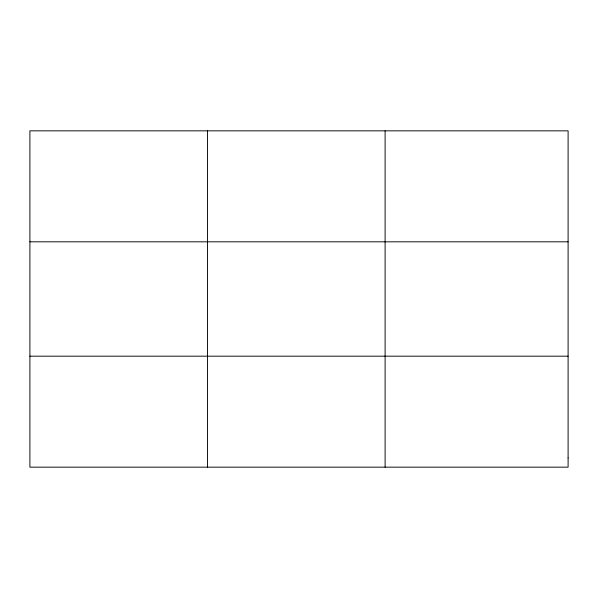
<?xml version="1.0" encoding="UTF-8"?>
<svg xmlns="http://www.w3.org/2000/svg" width="598" height="598" viewBox="0 0 598 598"><rect width="100%" height="100%" fill="white"/><g stroke="black" fill="none" stroke-linecap="round" stroke-linejoin="round"><path stroke-width="0.9" d="M207.506 467.158L207.506 130.842M385.112 467.158L385.112 130.842M29.9 241.824L568.1 241.824M29.9 356.176L568.1 356.176M568.1 457.911L568.1 467.158L29.9 467.158L29.9 130.842L568.1 130.842L568.1 457.911"/></g></svg>
